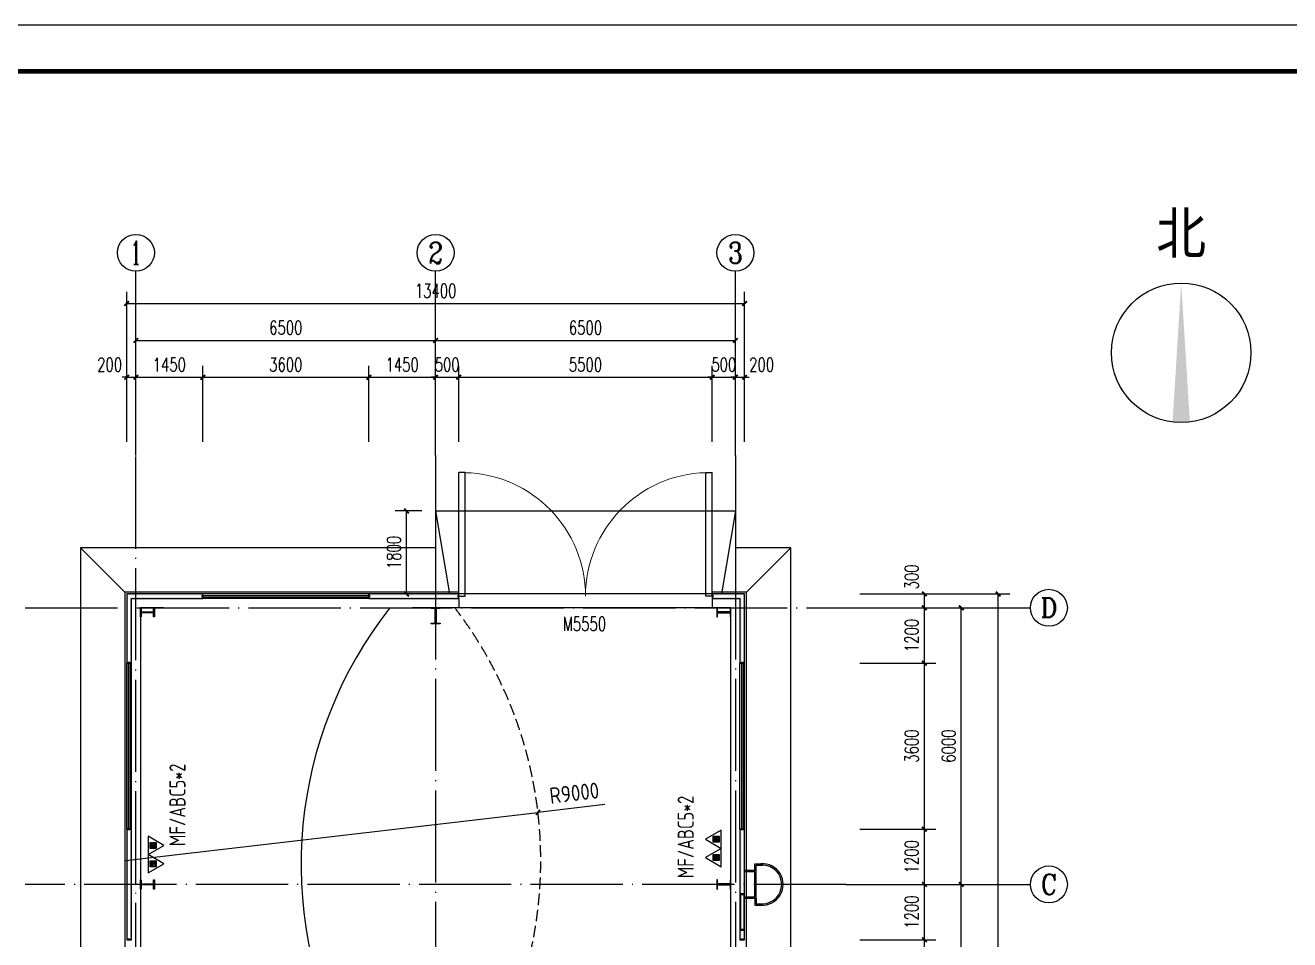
# Model space of a CAD drawing. Extents: x 4682119 to 9193858, y -786075 to -318274.
# Drawn here: x 4698864 to 4726287, y -383172 to -363337 of the extents above; entities that cross this region are included whole.
import ezdxf
from ezdxf.enums import TextEntityAlignment as Align

# ---------------------------------------------------------------- set-up
doc = ezdxf.new("R2010")
doc.units = 0
doc.header["$LTSCALE"] = 1000
doc.header["$MEASUREMENT"] = 0
doc.linetypes.add('DASH', pattern=[0.35, 0.25, -0.1])
doc.linetypes.add('DOTE', pattern=[2.42, 2, -0.2, 0.02, -0.2])
doc.layers.get('0').update_dxf_attribs({"linetype": 'CONTINUOUS'})
doc.layers.get('Defpoints').update_dxf_attribs({"linetype": 'CONTINUOUS'})
doc.layers.add('_0', color=7, linetype='CONTINUOUS', lineweight=25)
for name, color, linetype in [('AXIS', 3, 'CONTINUOUS'), ('AXIS_TEXT', 7, 'CONTINUOUS'), ('DOTE', 252, 'CONTINUOUS'), ('Prof', 2, 'CONTINUOUS'), ('PUB_DIM', 3, 'CONTINUOUS'), ('PUB_TITLE', 4, 'CONTINUOUS'), ('PUB_WALL', 9, 'CONTINUOUS'), ('STAIR', 5, 'CONTINUOUS'), ('TEXT_给水', 7, 'CONTINUOUS'), ('WALL-MOVE', 6, 'CONTINUOUS'), ('WINDOW', 4, 'CONTINUOUS'), ('WINDOW_TEXT', 7, 'CONTINUOUS')]:
    doc.layers.add(name, color=color, linetype=linetype)
doc.styles.add('_TCH_AXIS', font='COMPLEX', dxfattribs={"bigfont": 'GBCBIG'})
doc.styles.add('_TCH_DIM_T3', font='SIMPLEX', dxfattribs={"width": 0.705882, "bigfont": 'GBCBIG'})
doc.styles.add('_TCH_WINDOW', font='SIMPLEX', dxfattribs={"height": 3.5, "bigfont": 'GBCBIG'})
doc.styles.add('COMPLEX', font='COMPLEX')
doc.styles.add('HT', font='')
doc.styles.add('sceie', font='sceie.shx', dxfattribs={"width": 0.7, "bigfont": 'sceic.shx'})
doc.styles.get("Standard").update_dxf_attribs({"font": 'GBENOR', "bigfont": 'GBCBIG'})
doc.styles.get('HT').set_extended_font_data('SimSun')
doc.dimstyles.new('_TCH_ARCH&&100', dxfattribs={"dimtxt": 297.5, "dimasz": 100, "dimexe": 250, "dimexo": 300, "dimgap": 126.25, "dimtad": 1, "dimdec": 0, "dimzin": 0, "dimdsep": 46, "dimtxsty": '_TCH_DIM_T3', "dimblk": 'ARCHTICK', "dimcen": 0.09, "dimclrt": 7, "dimazin": 2, "dimtfac": 1, "dimtdec": 0, "dimtix": 1, "dimtmove": 2, "dimatfit": 3, "dimfxl": 0, "dimtolj": 1, "dimtzin": 0, "dimarcsym": 0})
doc.dimstyles.get("Standard").update_dxf_attribs({"dimscale": 100, "dimtxt": 3.5, "dimasz": 1, "dimexe": 2.5, "dimexo": 3, "dimgap": 1.5, "dimtad": 1, "dimdec": 0, "dimzin": 0, "dimdsep": 46, "dimtxsty": 'Standard', "dimblk": 'ARCHTICK', "dimcen": 0.09, "dimadec": 0, "dimazin": 0, "dimtfac": 1, "dimtdec": 0, "dimtix": 1, "dimtmove": 2, "dimatfit": 3, "dimfxl": 0, "dimtolj": 1, "dimtzin": 0, "dimarcsym": 0})

# ---------------------------------------------------------------- blocks, each defined once
blk = doc.blocks.new('_NORTH')
blk.add_circle((0, 0), 1200)
blk.add_solid([(-1191, 149), (-1191, -149), (1200, 0)])
blk = doc.blocks.new('_AXISO')
blk.add_circle((0, 0), 0.5)
at = {"layer": 'AXIS_TEXT', "style": 'COMPLEX', "width": 1.041667}
blk.add_attdef('A', text='', height=0.56, dxfattribs=at).set_placement((-0.25, -0.28), (0.25, -0.28), align=Align.FIT)
blk = doc.blocks.new('_ArchTick')
at = {"color": 0, "linetype": 'ByBlock', "const_width": 0.4}
blk.add_lwpolyline([(-0.5, -0.5), (0.5, 0.5)], dxfattribs=at)
blk = doc.blocks.new('*D370')
at = {"layer": 'Defpoints', "color": 0}
for p in [(4707133, -373872), (4707764, -373872), (4707764, -375672)]:
    blk.add_point(p, dxfattribs=at)
at = {"layer": 'PUB_DIM', "color": 0, "lineweight": -2}
for p, q in [((4707464, -373872), (4706883, -373872)), ((4707133, -375672), (4707133, -373872)), ((4707464, -375672), (4706883, -375672))]:
    blk.add_line(p, q, dxfattribs=at)
at = {"layer": 'PUB_DIM', "color": 0, "lineweight": -2, "xscale": 100, "yscale": 100, "zscale": 100}
for p, rotation in [((4707133, -373872), 90), ((4707133, -375672), 270)]:
    blk.add_blockref('_ArchTick', p, dxfattribs=dict(at, rotation=rotation))
at = {"layer": 'PUB_DIM', "color": 7, "insert": (4706858, -374772), "char_height": 297.5, "attachment_point": 5, "rotation": 90, "style": '_TCH_DIM_T3'}
blk.add_mtext('\\A1;1800', dxfattribs=at)
blk = doc.blocks.new('*D444')
at = {"layer": 'Defpoints', "color": 0}
for p in [(4716664, -383172), (4718364, -383172), (4716664, -386772)]:
    blk.add_point(p, dxfattribs=at)
at = {"layer": 'PUB_DIM', "color": 0, "lineweight": -2}
for p, q in [((4716964, -383172), (4718614, -383172)), ((4718364, -386772), (4718364, -383172)), ((4716964, -386772), (4718614, -386772))]:
    blk.add_line(p, q, dxfattribs=at)
at = {"layer": 'PUB_DIM', "color": 0, "lineweight": -2, "xscale": 100, "yscale": 100, "zscale": 100}
for p, rotation in [((4718364, -383172), 90), ((4718364, -386772), 270)]:
    blk.add_blockref('_ArchTick', p, dxfattribs=dict(at, rotation=rotation))
at = {"layer": 'PUB_DIM', "color": 7, "insert": (4718089, -384972), "char_height": 297.5, "attachment_point": 5, "rotation": 90, "style": '_TCH_DIM_T3'}
blk.add_mtext('\\A1;3600', dxfattribs=at)
blk = doc.blocks.new('*D445')
at = {"layer": 'Defpoints', "color": 0}
for p in [(4716664, -381972), (4718364, -381972), (4716664, -383172)]:
    blk.add_point(p, dxfattribs=at)
at = {"layer": 'PUB_DIM', "color": 0, "lineweight": -2}
for p, q in [((4716964, -381972), (4718614, -381972)), ((4718364, -383172), (4718364, -381972)), ((4716964, -383172), (4718614, -383172))]:
    blk.add_line(p, q, dxfattribs=at)
at = {"layer": 'PUB_DIM', "color": 0, "lineweight": -2, "xscale": 100, "yscale": 100, "zscale": 100}
for p, rotation in [((4718364, -381972), 90), ((4718364, -383172), 270)]:
    blk.add_blockref('_ArchTick', p, dxfattribs=dict(at, rotation=rotation))
at = {"layer": 'PUB_DIM', "color": 7, "insert": (4718089, -382572), "char_height": 297.5, "attachment_point": 5, "rotation": 90, "style": '_TCH_DIM_T3'}
blk.add_mtext('\\A1;1200', dxfattribs=at)
blk = doc.blocks.new('*D446')
at = {"layer": 'Defpoints', "color": 0}
for p in [(4716664, -380772), (4718364, -380772), (4716664, -381972)]:
    blk.add_point(p, dxfattribs=at)
at = {"layer": 'PUB_DIM', "color": 0, "lineweight": -2}
for p, q in [((4716964, -380772), (4718614, -380772)), ((4718364, -381972), (4718364, -380772)), ((4716964, -381972), (4718614, -381972))]:
    blk.add_line(p, q, dxfattribs=at)
at = {"layer": 'PUB_DIM', "color": 0, "lineweight": -2, "xscale": 100, "yscale": 100, "zscale": 100}
for p, rotation in [((4718364, -380772), 90), ((4718364, -381972), 270)]:
    blk.add_blockref('_ArchTick', p, dxfattribs=dict(at, rotation=rotation))
at = {"layer": 'PUB_DIM', "color": 7, "insert": (4718089, -381372), "char_height": 297.5, "attachment_point": 5, "rotation": 90, "style": '_TCH_DIM_T3'}
blk.add_mtext('\\A1;1200', dxfattribs=at)
blk = doc.blocks.new('*D447')
at = {"layer": 'Defpoints', "color": 0}
for p in [(4716664, -377172), (4718364, -377172), (4716664, -380772)]:
    blk.add_point(p, dxfattribs=at)
at = {"layer": 'PUB_DIM', "color": 0, "lineweight": -2}
for p, q in [((4716964, -377172), (4718614, -377172)), ((4718364, -380772), (4718364, -377172)), ((4716964, -380772), (4718614, -380772))]:
    blk.add_line(p, q, dxfattribs=at)
at = {"layer": 'PUB_DIM', "color": 0, "lineweight": -2, "xscale": 100, "yscale": 100, "zscale": 100}
for p, rotation in [((4718364, -377172), 90), ((4718364, -380772), 270)]:
    blk.add_blockref('_ArchTick', p, dxfattribs=dict(at, rotation=rotation))
at = {"layer": 'PUB_DIM', "color": 7, "insert": (4718089, -378972), "char_height": 297.5, "attachment_point": 5, "rotation": 90, "style": '_TCH_DIM_T3'}
blk.add_mtext('\\A1;3600', dxfattribs=at)
blk = doc.blocks.new('*D448')
at = {"layer": 'Defpoints', "color": 0}
for p in [(4716664, -375972), (4718364, -375972), (4716664, -377172)]:
    blk.add_point(p, dxfattribs=at)
at = {"layer": 'PUB_DIM', "color": 0, "lineweight": -2}
for p, q in [((4716964, -375972), (4718614, -375972)), ((4718364, -377172), (4718364, -375972)), ((4716964, -377172), (4718614, -377172))]:
    blk.add_line(p, q, dxfattribs=at)
at = {"layer": 'PUB_DIM', "color": 0, "lineweight": -2, "xscale": 100, "yscale": 100, "zscale": 100}
for p, rotation in [((4718364, -375972), 90), ((4718364, -377172), 270)]:
    blk.add_blockref('_ArchTick', p, dxfattribs=dict(at, rotation=rotation))
at = {"layer": 'PUB_DIM', "color": 7, "insert": (4718089, -376572), "char_height": 297.5, "attachment_point": 5, "rotation": 90, "style": '_TCH_DIM_T3'}
blk.add_mtext('\\A1;1200', dxfattribs=at)
blk = doc.blocks.new('*D449')
at = {"layer": 'Defpoints', "color": 0}
for p in [(4716664, -375672), (4718364, -375672), (4716664, -375972)]:
    blk.add_point(p, dxfattribs=at)
at = {"layer": 'PUB_DIM', "color": 0, "lineweight": -2}
for p, q in [((4716964, -375672), (4718614, -375672)), ((4718364, -375972), (4718364, -375672)), ((4716964, -375972), (4718614, -375972))]:
    blk.add_line(p, q, dxfattribs=at)
at = {"layer": 'PUB_DIM', "color": 0, "lineweight": -2, "xscale": 100, "yscale": 100, "zscale": 100}
for p, rotation in [((4718364, -375672), 90), ((4718364, -375972), 270)]:
    blk.add_blockref('_ArchTick', p, dxfattribs=dict(at, rotation=rotation))
at = {"layer": 'PUB_DIM', "color": 7, "insert": (4718089, -375302), "char_height": 297.5, "attachment_point": 5, "rotation": 90, "style": '_TCH_DIM_T3'}
blk.add_mtext('\\A1;300', dxfattribs=at)
blk = doc.blocks.new('*D450')
at = {"layer": 'Defpoints', "color": 0}
for p in [(4714464, -370972), (4714264, -372672), (4714464, -372672)]:
    blk.add_point(p, dxfattribs=at)
at = {"layer": 'PUB_DIM', "color": 0, "lineweight": -2}
for p, q in [((4714264, -372372), (4714264, -370722)), ((4714464, -372372), (4714464, -370722)), ((4714264, -370972), (4714164, -370972)), ((4714264, -370972), (4714464, -370972)), ((4714464, -370972), (4714564, -370972))]:
    blk.add_line(p, q, dxfattribs=at)
at = {"layer": 'PUB_DIM', "color": 0, "lineweight": -2, "xscale": 100, "yscale": 100, "zscale": 100}
blk.add_blockref('_ArchTick', (4714264, -370972), dxfattribs=at)
at = {"layer": 'PUB_DIM', "color": 0, "lineweight": -2, "xscale": 100, "yscale": 100, "zscale": 100, "rotation": 180}
blk.add_blockref('_ArchTick', (4714464, -370972), dxfattribs=at)
at = {"layer": 'PUB_DIM', "color": 7, "insert": (4714834, -370697), "char_height": 297.5, "attachment_point": 5, "style": '_TCH_DIM_T3'}
blk.add_mtext('\\A1;200', dxfattribs=at)
blk = doc.blocks.new('*D451')
at = {"layer": 'Defpoints', "color": 0}
for p in [(4714264, -370972), (4713764, -372672), (4714264, -372672)]:
    blk.add_point(p, dxfattribs=at)
at = {"layer": 'PUB_DIM', "color": 0, "lineweight": -2}
for p, q in [((4713764, -372372), (4713764, -370722)), ((4714264, -372372), (4714264, -370722)), ((4713764, -370972), (4713664, -370972)), ((4713764, -370972), (4714264, -370972)), ((4714264, -370972), (4714364, -370972))]:
    blk.add_line(p, q, dxfattribs=at)
at = {"layer": 'PUB_DIM', "color": 0, "lineweight": -2, "xscale": 100, "yscale": 100, "zscale": 100}
blk.add_blockref('_ArchTick', (4713764, -370972), dxfattribs=at)
at = {"layer": 'PUB_DIM', "color": 0, "lineweight": -2, "xscale": 100, "yscale": 100, "zscale": 100, "rotation": 180}
blk.add_blockref('_ArchTick', (4714264, -370972), dxfattribs=at)
at = {"layer": 'PUB_DIM', "color": 7, "insert": (4714014, -370697), "char_height": 297.5, "attachment_point": 5, "style": '_TCH_DIM_T3'}
blk.add_mtext('\\A1;500', dxfattribs=at)
blk = doc.blocks.new('*D452')
at = {"layer": 'Defpoints', "color": 0}
for p in [(4713764, -370972), (4708264, -372672), (4713764, -372672)]:
    blk.add_point(p, dxfattribs=at)
at = {"layer": 'PUB_DIM', "color": 0, "lineweight": -2}
for p, q in [((4708264, -372372), (4708264, -370722)), ((4713764, -372372), (4713764, -370722)), ((4708264, -370972), (4713764, -370972))]:
    blk.add_line(p, q, dxfattribs=at)
at = {"layer": 'PUB_DIM', "color": 0, "lineweight": -2, "xscale": 100, "yscale": 100, "zscale": 100, "rotation": 180}
blk.add_blockref('_ArchTick', (4708264, -370972), dxfattribs=at)
at = {"layer": 'PUB_DIM', "color": 0, "lineweight": -2, "xscale": 100, "yscale": 100, "zscale": 100}
blk.add_blockref('_ArchTick', (4713764, -370972), dxfattribs=at)
at = {"layer": 'PUB_DIM', "color": 7, "insert": (4711014, -370697), "char_height": 297.5, "attachment_point": 5, "style": '_TCH_DIM_T3'}
blk.add_mtext('\\A1;5500', dxfattribs=at)
blk = doc.blocks.new('*D453')
at = {"layer": 'Defpoints', "color": 0}
for p in [(4708264, -370972), (4707764, -372672), (4708264, -372672)]:
    blk.add_point(p, dxfattribs=at)
at = {"layer": 'PUB_DIM', "color": 0, "lineweight": -2}
for p, q in [((4707764, -372372), (4707764, -370722)), ((4708264, -372372), (4708264, -370722)), ((4707764, -370972), (4707664, -370972)), ((4707764, -370972), (4708264, -370972)), ((4708264, -370972), (4708364, -370972))]:
    blk.add_line(p, q, dxfattribs=at)
at = {"layer": 'PUB_DIM', "color": 0, "lineweight": -2, "xscale": 100, "yscale": 100, "zscale": 100}
blk.add_blockref('_ArchTick', (4707764, -370972), dxfattribs=at)
at = {"layer": 'PUB_DIM', "color": 0, "lineweight": -2, "xscale": 100, "yscale": 100, "zscale": 100, "rotation": 180}
blk.add_blockref('_ArchTick', (4708264, -370972), dxfattribs=at)
at = {"layer": 'PUB_DIM', "color": 7, "insert": (4708014, -370697), "char_height": 297.5, "attachment_point": 5, "style": '_TCH_DIM_T3'}
blk.add_mtext('\\A1;500', dxfattribs=at)
blk = doc.blocks.new('*D454')
at = {"layer": 'Defpoints', "color": 0}
for p in [(4707764, -370972), (4706314, -372672), (4707764, -372672)]:
    blk.add_point(p, dxfattribs=at)
at = {"layer": 'PUB_DIM', "color": 0, "lineweight": -2}
for p, q in [((4706314, -372372), (4706314, -370722)), ((4707764, -372372), (4707764, -370722)), ((4706314, -370972), (4707764, -370972))]:
    blk.add_line(p, q, dxfattribs=at)
at = {"layer": 'PUB_DIM', "color": 0, "lineweight": -2, "xscale": 100, "yscale": 100, "zscale": 100, "rotation": 180}
blk.add_blockref('_ArchTick', (4706314, -370972), dxfattribs=at)
at = {"layer": 'PUB_DIM', "color": 0, "lineweight": -2, "xscale": 100, "yscale": 100, "zscale": 100}
blk.add_blockref('_ArchTick', (4707764, -370972), dxfattribs=at)
at = {"layer": 'PUB_DIM', "color": 7, "insert": (4707039, -370697), "char_height": 297.5, "attachment_point": 5, "style": '_TCH_DIM_T3'}
blk.add_mtext('\\A1;1450', dxfattribs=at)
blk = doc.blocks.new('*D455')
at = {"layer": 'Defpoints', "color": 0}
for p in [(4706314, -370972), (4702714, -372672), (4706314, -372672)]:
    blk.add_point(p, dxfattribs=at)
at = {"layer": 'PUB_DIM', "color": 0, "lineweight": -2}
for p, q in [((4702714, -372372), (4702714, -370722)), ((4706314, -372372), (4706314, -370722)), ((4702714, -370972), (4706314, -370972))]:
    blk.add_line(p, q, dxfattribs=at)
at = {"layer": 'PUB_DIM', "color": 0, "lineweight": -2, "xscale": 100, "yscale": 100, "zscale": 100, "rotation": 180}
blk.add_blockref('_ArchTick', (4702714, -370972), dxfattribs=at)
at = {"layer": 'PUB_DIM', "color": 0, "lineweight": -2, "xscale": 100, "yscale": 100, "zscale": 100}
blk.add_blockref('_ArchTick', (4706314, -370972), dxfattribs=at)
at = {"layer": 'PUB_DIM', "color": 7, "insert": (4704514, -370697), "char_height": 297.5, "attachment_point": 5, "style": '_TCH_DIM_T3'}
blk.add_mtext('\\A1;3600', dxfattribs=at)
blk = doc.blocks.new('*D456')
at = {"layer": 'Defpoints', "color": 0}
for p in [(4702714, -370972), (4701264, -372672), (4702714, -372672)]:
    blk.add_point(p, dxfattribs=at)
at = {"layer": 'PUB_DIM', "color": 0, "lineweight": -2}
for p, q in [((4701264, -372372), (4701264, -370722)), ((4702714, -372372), (4702714, -370722)), ((4701264, -370972), (4702714, -370972))]:
    blk.add_line(p, q, dxfattribs=at)
at = {"layer": 'PUB_DIM', "color": 0, "lineweight": -2, "xscale": 100, "yscale": 100, "zscale": 100, "rotation": 180}
blk.add_blockref('_ArchTick', (4701264, -370972), dxfattribs=at)
at = {"layer": 'PUB_DIM', "color": 0, "lineweight": -2, "xscale": 100, "yscale": 100, "zscale": 100}
blk.add_blockref('_ArchTick', (4702714, -370972), dxfattribs=at)
at = {"layer": 'PUB_DIM', "color": 7, "insert": (4701989, -370697), "char_height": 297.5, "attachment_point": 5, "style": '_TCH_DIM_T3'}
blk.add_mtext('\\A1;1450', dxfattribs=at)
blk = doc.blocks.new('*D457')
at = {"layer": 'Defpoints', "color": 0}
for p in [(4701264, -370972), (4701064, -372672), (4701264, -372672)]:
    blk.add_point(p, dxfattribs=at)
at = {"layer": 'PUB_DIM', "color": 0, "lineweight": -2}
for p, q in [((4701064, -372372), (4701064, -370722)), ((4701264, -372372), (4701264, -370722)), ((4701064, -370972), (4700964, -370972)), ((4701064, -370972), (4701264, -370972)), ((4701264, -370972), (4701364, -370972))]:
    blk.add_line(p, q, dxfattribs=at)
at = {"layer": 'PUB_DIM', "color": 0, "lineweight": -2, "xscale": 100, "yscale": 100, "zscale": 100}
blk.add_blockref('_ArchTick', (4701064, -370972), dxfattribs=at)
at = {"layer": 'PUB_DIM', "color": 0, "lineweight": -2, "xscale": 100, "yscale": 100, "zscale": 100, "rotation": 180}
blk.add_blockref('_ArchTick', (4701264, -370972), dxfattribs=at)
at = {"layer": 'PUB_DIM', "color": 7, "insert": (4700694, -370697), "char_height": 297.5, "attachment_point": 5, "style": '_TCH_DIM_T3'}
blk.add_mtext('\\A1;200', dxfattribs=at)
blk = doc.blocks.new('$TCHSYS$WIN2D')
for p, q in [((-0.5, 0.5), (0.5, 0.5)), ((-0.5, 0.5), (-0.5, -0.5)), ((0.5, 0.5), (0.5, -0.5)), ((0.5, 0.1667), (-0.5, 0.1667)), ((0.5, -0.1667), (-0.5, -0.1667)), ((-0.5, -0.5), (0.5, -0.5))]:
    blk.add_line(p, q)
blk = doc.blocks.new('$DorLib2D$00000002')
for p, q in [((-0.5, 0), (-0.5, 0.4875)), ((-0.475, 0.4875), (-0.5, 0.4875)), ((-0.475, 0), (-0.475, 0.4875)), ((0.475, 0), (0.475, 0.4875)), ((0.475, 0.4875), (0.5, 0.4875)), ((0.5, 0), (0.5, 0.4875)), ((-0.5, 0), (-0.475, 0)), ((0.5, 0), (0.475, 0))]:
    blk.add_line(p, q)
at = {"lineweight": 13}
for centre, start, end in [((-0.4875, 0), 0, 88.5307), ((0.4875, 0), 91.4693, 180)]:
    blk.add_arc(centre, 0.4875, start, end, dxfattribs=at)
blk = doc.blocks.new('*D460')
at = {"layer": 'AXIS', "color": 0, "lineweight": -2}
for p, q in [((4701264, -372372), (4701264, -369922)), ((4707764, -372372), (4707764, -369922)), ((4701264, -370172), (4707764, -370172))]:
    blk.add_line(p, q, dxfattribs=at)
at = {"layer": 'Defpoints', "color": 0}
for p in [(4707764, -370172), (4701264, -372672), (4707764, -372672)]:
    blk.add_point(p, dxfattribs=at)
at = {"layer": 'AXIS', "color": 0, "lineweight": -2, "xscale": 100, "yscale": 100, "zscale": 100, "rotation": 180}
blk.add_blockref('_ArchTick', (4701264, -370172), dxfattribs=at)
at = {"layer": 'AXIS', "color": 0, "lineweight": -2, "xscale": 100, "yscale": 100, "zscale": 100}
blk.add_blockref('_ArchTick', (4707764, -370172), dxfattribs=at)
at = {"layer": 'AXIS', "color": 7, "insert": (4704514, -369897), "char_height": 297.5, "attachment_point": 5, "style": '_TCH_DIM_T3'}
blk.add_mtext('\\A1;6500', dxfattribs=at)
blk = doc.blocks.new('*D461')
at = {"layer": 'AXIS', "color": 0, "lineweight": -2}
for p, q in [((4707764, -372372), (4707764, -369922)), ((4714264, -372372), (4714264, -369922)), ((4707764, -370172), (4714264, -370172))]:
    blk.add_line(p, q, dxfattribs=at)
at = {"layer": 'Defpoints', "color": 0}
for p in [(4714264, -370172), (4707764, -372672), (4714264, -372672)]:
    blk.add_point(p, dxfattribs=at)
at = {"layer": 'AXIS', "color": 0, "lineweight": -2, "xscale": 100, "yscale": 100, "zscale": 100, "rotation": 180}
blk.add_blockref('_ArchTick', (4707764, -370172), dxfattribs=at)
at = {"layer": 'AXIS', "color": 0, "lineweight": -2, "xscale": 100, "yscale": 100, "zscale": 100}
blk.add_blockref('_ArchTick', (4714264, -370172), dxfattribs=at)
at = {"layer": 'AXIS', "color": 7, "insert": (4711014, -369897), "char_height": 297.5, "attachment_point": 5, "style": '_TCH_DIM_T3'}
blk.add_mtext('\\A1;6500', dxfattribs=at)
blk = doc.blocks.new('*D462')
at = {"layer": 'AXIS', "color": 0, "lineweight": -2}
for p, q in [((4701064, -372372), (4701064, -369122)), ((4701064, -369372), (4714464, -369372)), ((4714464, -372372), (4714464, -369122))]:
    blk.add_line(p, q, dxfattribs=at)
at = {"layer": 'Defpoints', "color": 0}
for p in [(4714464, -369372), (4701064, -372672), (4714464, -372672)]:
    blk.add_point(p, dxfattribs=at)
at = {"layer": 'AXIS', "color": 0, "lineweight": -2, "xscale": 100, "yscale": 100, "zscale": 100, "rotation": 180}
blk.add_blockref('_ArchTick', (4701064, -369372), dxfattribs=at)
at = {"layer": 'AXIS', "color": 0, "lineweight": -2, "xscale": 100, "yscale": 100, "zscale": 100}
blk.add_blockref('_ArchTick', (4714464, -369372), dxfattribs=at)
at = {"layer": 'AXIS', "color": 7, "insert": (4707764, -369097), "char_height": 297.5, "attachment_point": 5, "style": '_TCH_DIM_T3'}
blk.add_mtext('\\A1;13400', dxfattribs=at)
blk = doc.blocks.new('*D467')
at = {"layer": 'AXIS', "color": 0, "lineweight": -2}
for p, q in [((4716964, -375972), (4719414, -375972)), ((4719164, -381972), (4719164, -375972)), ((4716964, -381972), (4719414, -381972))]:
    blk.add_line(p, q, dxfattribs=at)
at = {"layer": 'Defpoints', "color": 0}
for p in [(4716664, -375972), (4719164, -375972), (4716664, -381972)]:
    blk.add_point(p, dxfattribs=at)
at = {"layer": 'AXIS', "color": 0, "lineweight": -2, "xscale": 100, "yscale": 100, "zscale": 100}
for p, rotation in [((4719164, -375972), 90), ((4719164, -381972), 270)]:
    blk.add_blockref('_ArchTick', p, dxfattribs=dict(at, rotation=rotation))
at = {"layer": 'AXIS', "color": 7, "insert": (4718889, -378972), "char_height": 297.5, "attachment_point": 5, "rotation": 90, "style": '_TCH_DIM_T3'}
blk.add_mtext('\\A1;6000', dxfattribs=at)
blk = doc.blocks.new('*D468')
at = {"layer": 'AXIS', "color": 0, "lineweight": -2}
for p, q in [((4716964, -381972), (4719414, -381972)), ((4719164, -387972), (4719164, -381972)), ((4716964, -387972), (4719414, -387972))]:
    blk.add_line(p, q, dxfattribs=at)
at = {"layer": 'Defpoints', "color": 0}
for p in [(4716664, -381972), (4719164, -381972), (4716664, -387972)]:
    blk.add_point(p, dxfattribs=at)
at = {"layer": 'AXIS', "color": 0, "lineweight": -2, "xscale": 100, "yscale": 100, "zscale": 100}
for p, rotation in [((4719164, -381972), 90), ((4719164, -387972), 270)]:
    blk.add_blockref('_ArchTick', p, dxfattribs=dict(at, rotation=rotation))
at = {"layer": 'AXIS', "color": 7, "insert": (4718889, -384972), "char_height": 297.5, "attachment_point": 5, "rotation": 90, "style": '_TCH_DIM_T3'}
blk.add_mtext('\\A1;6000', dxfattribs=at)
blk = doc.blocks.new('*D470')
at = {"layer": 'AXIS', "color": 0, "lineweight": -2}
for p, q in [((4716964, -375672), (4720214, -375672)), ((4719964, -394272), (4719964, -375672)), ((4716964, -394272), (4720214, -394272))]:
    blk.add_line(p, q, dxfattribs=at)
at = {"layer": 'Defpoints', "color": 0}
for p in [(4716664, -375672), (4719964, -375672), (4716664, -394272)]:
    blk.add_point(p, dxfattribs=at)
at = {"layer": 'AXIS', "color": 0, "lineweight": -2, "xscale": 100, "yscale": 100, "zscale": 100}
for p, rotation in [((4719964, -375672), 90), ((4719964, -394272), 270)]:
    blk.add_blockref('_ArchTick', p, dxfattribs=dict(at, rotation=rotation))
at = {"layer": 'AXIS', "color": 7, "insert": (4719689, -384972), "char_height": 297.5, "attachment_point": 5, "rotation": 90, "style": '_TCH_DIM_T3'}
blk.add_mtext('\\A1;18600', dxfattribs=at)
blk = doc.blocks.new('*D474')
at = {"layer": 'AXIS', "color": 0, "lineweight": -2}
for p, q in [((4698564, -375672), (4695314, -375672)), ((4695564, -394272), (4695564, -375672)), ((4698564, -394272), (4695314, -394272))]:
    blk.add_line(p, q, dxfattribs=at)
at = {"layer": 'Defpoints', "color": 0}
for p in [(4695564, -375672), (4698864, -375672), (4698864, -394272)]:
    blk.add_point(p, dxfattribs=at)
at = {"layer": 'AXIS', "color": 0, "lineweight": -2, "xscale": 100, "yscale": 100, "zscale": 100}
for p, rotation in [((4695564, -375672), 90), ((4695564, -394272), 270)]:
    blk.add_blockref('_ArchTick', p, dxfattribs=dict(at, rotation=rotation))
at = {"layer": 'AXIS', "color": 7, "insert": (4695289, -384972), "char_height": 297.5, "attachment_point": 5, "rotation": 90, "style": '_TCH_DIM_T3'}
blk.add_mtext('\\A1;18600', dxfattribs=at)
blk = doc.blocks.new('*D543')
at = {"color": 0, "lineweight": -2}
for p in [(4711436, -380238), (4701044, -381456)]:
    blk.add_line(p, (4709983, -380409), dxfattribs=at)
at = {"layer": 'Defpoints', "color": 0}
for p in [(4709983, -380409), (4701044, -381456)]:
    blk.add_point(p, dxfattribs=at)
at = {"color": 0, "lineweight": -2, "xscale": 100, "yscale": 100, "zscale": 100, "rotation": 186.6847830723097}
blk.add_blockref('_ArchTick', (4709983, -380409), dxfattribs=at)
at = {"color": 0, "insert": (4710771, -379989), "char_height": 350, "attachment_point": 5, "rotation": 6.6848}
blk.add_mtext('\\A1;R9000', dxfattribs=at)

msp = doc.modelspace()

# ---------------------------------------------------------------- hatches: boundary and pattern name
h = msp.add_hatch()
h.set_pattern_fill('ANSI31', color=1, scale=200, angle=270, style=0)
h.set_pattern_definition([(315, (4694855.91, -342581.819), (17.67767, 17.67767), [])])
h.paths.add_polyline_path([(4701700.5, -381060.7), (4701700.5, -381190.5), (4701570.6, -381190.5), (4701570.6, -381060.7)])
h = msp.add_hatch()
h.set_pattern_fill('ANSI31', color=1, scale=200, angle=90, style=0)
h.set_pattern_definition([(135, (4720629.078, -419536.89), (-17.67767, -17.67767), [])])
h.paths.add_polyline_path([(4713784.5, -381058), (4713784.5, -380928.2), (4713914.3, -380928.2), (4713914.3, -381058)])
h = msp.add_hatch()
h.set_pattern_fill('ANSI31', color=1, scale=200, angle=90, style=0)
h.set_pattern_definition([(135, (4720629.078, -419933.663), (-17.67767, -17.67767), [])])
h.paths.add_polyline_path([(4713784.5, -381454.8), (4713784.5, -381324.9), (4713914.3, -381324.9), (4713914.3, -381454.8)])
h = msp.add_hatch()
h.set_pattern_fill('ANSI31', color=1, scale=200, angle=270, style=0)
h.set_pattern_definition([(315, (4694855.91, -342978.593), (17.67767, 17.67767), [])])
h.paths.add_polyline_path([(4701700.5, -381457.5), (4701700.5, -381587.3), (4701570.6, -381587.3), (4701570.6, -381457.5)])
at = {"layer": 'Prof', "linetype": 'ByBlock'}
for points in [[(4701648.4, -376061.7), (4701648.4, -375971.7), (4701664.4, -375971.7), (4701664.4, -376171.7), (4701648.4, -376171.7), (4701648.4, -376081.7), (4701380.4, -376081.7), (4701380.4, -376171.7), (4701364.4, -376171.7), (4701364.4, -375971.7), (4701380.4, -375971.7), (4701380.4, -376061.7)], [(4707754.4, -375987.7), (4707664.4, -375987.7), (4707664.4, -375971.7), (4707864.4, -375971.7), (4707864.4, -375987.7), (4707774.4, -375987.7), (4707774.4, -376305.7), (4707864.4, -376305.7), (4707864.4, -376321.7), (4707664.4, -376321.7), (4707664.4, -376305.7), (4707754.4, -376305.7)], [(4713880.4, -376061.7), (4713880.4, -375971.7), (4713864.4, -375971.7), (4713864.4, -376171.7), (4713880.4, -376171.7), (4713880.4, -376081.7), (4714148.4, -376081.7), (4714148.4, -376171.7), (4714164.4, -376171.7), (4714164.4, -375971.7), (4714148.4, -375971.7), (4714148.4, -376061.7)], [(4701648.4, -381961.7), (4701648.4, -381871.7), (4701664.4, -381871.7), (4701664.4, -382071.7), (4701648.4, -382071.7), (4701648.4, -381981.7), (4701380.4, -381981.7), (4701380.4, -382071.7), (4701364.4, -382071.7), (4701364.4, -381871.7), (4701380.4, -381871.7), (4701380.4, -381961.7)], [(4713880.4, -381961.7), (4713880.4, -381871.7), (4713864.4, -381871.7), (4713864.4, -382071.7), (4713880.4, -382071.7), (4713880.4, -381981.7), (4714148.4, -381981.7), (4714148.4, -382071.7), (4714164.4, -382071.7), (4714164.4, -381871.7), (4714148.4, -381871.7), (4714148.4, -381961.7)]]:
    msp.add_hatch(color=256, dxfattribs=at).paths.add_polyline_path(points)
at = {"layer": 'PUB_WALL'}
for points in [[(4701064.4, -375671.7), (4701064.4, -377171.7), (4701094.4, -377141.7), (4701094.4, -375701.7)], [(4702714.4, -375671.7), (4701064.4, -375671.7), (4701094.4, -375701.7), (4702684.4, -375701.7)], [(4702714.4, -375771.7), (4702714.4, -375671.7), (4702684.4, -375701.7), (4702684.4, -375741.7)], [(4708264.4, -375671.7), (4706314.4, -375671.7), (4706344.4, -375701.7), (4708234.4, -375701.7)], [(4706314.4, -375671.7), (4706314.4, -375771.7), (4706344.4, -375741.7), (4706344.4, -375701.7)], [(4708264.4, -375771.7), (4708264.4, -375671.7), (4708234.4, -375701.7), (4708234.4, -375741.7)], [(4714464.4, -375671.7), (4713764.4, -375671.7), (4713794.4, -375701.7), (4714434.4, -375701.7)], [(4713764.4, -375671.7), (4713764.4, -375771.7), (4713794.4, -375741.7), (4713794.4, -375701.7)], [(4714464.4, -377171.7), (4714464.4, -375671.7), (4714434.4, -375701.7), (4714434.4, -377141.7)], [(4701164.4, -377171.7), (4701164.4, -375771.7), (4701134.4, -375741.7), (4701134.4, -377141.7)], [(4701164.4, -375771.7), (4702714.4, -375771.7), (4702684.4, -375741.7), (4701134.4, -375741.7)], [(4706314.4, -375771.7), (4708264.4, -375771.7), (4708234.4, -375741.7), (4706344.4, -375741.7)], [(4713764.4, -375771.7), (4714364.4, -375771.7), (4714394.4, -375741.7), (4713794.4, -375741.7)], [(4714364.4, -375771.7), (4714364.4, -377171.7), (4714394.4, -377141.7), (4714394.4, -375741.7)], [(4701064.4, -377171.7), (4701164.4, -377171.7), (4701134.4, -377141.7), (4701094.4, -377141.7)], [(4714364.4, -377171.7), (4714464.4, -377171.7), (4714434.4, -377141.7), (4714394.4, -377141.7)], [(4701164.4, -380771.7), (4701064.4, -380771.7), (4701094.4, -380801.7), (4701134.4, -380801.7)], [(4701064.4, -380771.7), (4701064.4, -383171.7), (4701094.4, -383141.7), (4701094.4, -380801.7)], [(4701164.4, -383171.7), (4701164.4, -380771.7), (4701134.4, -380801.7), (4701134.4, -383141.7)], [(4714464.4, -380771.7), (4714364.4, -380771.7), (4714394.4, -380801.7), (4714434.4, -380801.7)], [(4714364.4, -380771.7), (4714364.4, -383171.7), (4714394.4, -383141.7), (4714394.4, -380801.7)], [(4714464.4, -383171.7), (4714464.4, -380771.7), (4714434.4, -380801.7), (4714434.4, -383141.7)], [(4701064.4, -383171.7), (4701164.4, -383171.7), (4701134.4, -383141.7), (4701094.4, -383141.7)], [(4714364.4, -383171.7), (4714464.4, -383171.7), (4714434.4, -383141.7), (4714394.4, -383141.7)]]:
    msp.add_hatch(color=256, dxfattribs=at).paths.add_polyline_path(points)

# ---------------------------------------------------------------- linework, layer by layer
for p, q in [((4714684.4, -381522.7), (4714864.4, -381522.7)), ((4714684.4, -381671.7), (4714684.4, -381522.7)), ((4714714.4, -381551.7), (4714849.6, -381551.7)), ((4714714.4, -381671.7), (4714714.4, -381551.7)), ((4714684.4, -382271.7), (4714684.4, -382420.7)), ((4714714.4, -382271.7), (4714714.4, -382391.7)), ((4714684.4, -382420.7), (4714864.4, -382420.7)), ((4714714.4, -382391.7), (4714849.6, -382391.7))]:
    msp.add_line(p, q)
at = {"color": 1}
for points in [[(4713614.6, -380993.1), (4713958.2, -381191.5), (4713958.2, -380794.7)], [(4701870.4, -381125.6), (4701526.7, -380927.2), (4701526.7, -381324)], [(4701700.5, -381060.7), (4701700.5, -381190.5), (4701570.6, -381190.5), (4701570.6, -381060.7)], [(4713784.5, -381058), (4713784.5, -380928.2), (4713914.3, -380928.2), (4713914.3, -381058)], [(4701870.4, -381522.4), (4701526.7, -381324), (4701526.7, -381720.8)], [(4713614.6, -381389.9), (4713958.2, -381588.2), (4713958.2, -381191.5)], [(4713784.5, -381454.8), (4713784.5, -381324.9), (4713914.3, -381324.9), (4713914.3, -381454.8)], [(4701700.5, -381457.5), (4701700.5, -381587.3), (4701570.6, -381587.3), (4701570.6, -381457.5)]]:
    msp.add_lwpolyline(points, close=True, dxfattribs=at)
for points in [[(4714464.4, -382271.7), (4714714.4, -382271.7), (4714714.4, -381671.7), (4714464.4, -381671.7)], [(4714464.4, -382241.7), (4714684.4, -382241.7), (4714684.4, -381701.7), (4714464.4, -381701.7)]]:
    msp.add_lwpolyline(points)
at = {"color": 0}
msp.add_lwpolyline([(4714464.4, -382964.2), (4714464.4, -382179.2), (4714364.4, -382179.2), (4714364.4, -382964.2), (4714464.4, -382964.2)], dxfattribs=at)
at = {"color": 0, "const_width": 30}
msp.add_lwpolyline([(4714449.4, -382949.2), (4714449.4, -382194.2), (4714379.4, -382194.2), (4714379.4, -382949.2)], close=True, dxfattribs=at)
at = {"color": 0, "linetype": 'DASH'}
msp.add_arc((4701043.9, -381456.3), 9000, 271.4041, 37.54633, dxfattribs=at)
at = {"color": 0}
msp.add_arc((4713843.9, -381538.4), 9000, 141.79156, 272.67817, dxfattribs=at)
for radius, start, end in [(450, 266.17745, 93.82255), (420, 270, 90)]:
    msp.add_arc((4714849.6, -381971.7), radius, start, end)
at = {"layer": '_0', "color": 0}
for p, q in [((4708264.4, -375671.7), (4708264.4, -375631.7)), ((4713764.4, -375671.7), (4713764.4, -375631.7)), ((4708264.4, -375771.7), (4708264.4, -375971.7)), ((4713764.4, -375771.7), (4713764.4, -375971.7))]:
    msp.add_line(p, q, dxfattribs=at)
for points in [[(4708264.4, -375631.7), (4701024.4, -375631.7), (4701024.4, -394311.7), (4708264.4, -394311.7)], [(4713764.4, -394311.7), (4714504.4, -394311.7), (4714504.4, -375631.7), (4713764.4, -375631.7)], [(4701864.4, -375971.7), (4701364.4, -375971.7), (4701364.4, -393971.7), (4704914.4, -393971.7)], [(4713764.4, -393971.7), (4714164.4, -393971.7), (4714164.4, -375971.7), (4707264.4, -375971.7)]]:
    msp.add_lwpolyline(points, dxfattribs=at)
at = {"layer": 'AXIS', "color": 0}
for p, q in [((4701264.4, -372671.7), (4701264.4, -368671.7)), ((4707764.4, -372671.7), (4707764.4, -368671.7)), ((4714264.4, -372671.7), (4714264.4, -368671.7)), ((4716664.4, -375971.7), (4720664.4, -375971.7)), ((4716664.4, -381971.7), (4720664.4, -381971.7))]:
    msp.add_line(p, q, dxfattribs=at)
at = {"layer": 'DOTE', "linetype": 'DOTE'}
for p, q in [((4701264.4, -396471.7), (4701264.4, -372671.7)), ((4707764.4, -372671.7), (4707764.4, -396471.7)), ((4714264.4, -372671.7), (4714264.4, -396471.7)), ((4698864.4, -375971.7), (4716664.4, -375971.7)), ((4716664.4, -381971.7), (4698864.4, -381971.7))]:
    msp.add_line(p, q, dxfattribs=at)
at = {"layer": 'Prof', "linetype": 'ByBlock'}
for points in [[(4701364.4, -376171.7), (4701364.4, -375971.7), (4701380.4, -375971.7), (4701380.4, -376061.7), (4701648.4, -376061.7), (4701648.4, -375971.7), (4701664.4, -375971.7), (4701664.4, -376171.7), (4701648.4, -376171.7), (4701648.4, -376081.7), (4701380.4, -376081.7), (4701380.4, -376171.7)], [(4707864.4, -376321.7), (4707664.4, -376321.7), (4707664.4, -376305.7), (4707754.4, -376305.7), (4707754.4, -375987.7), (4707664.4, -375987.7), (4707664.4, -375971.7), (4707864.4, -375971.7), (4707864.4, -375987.7), (4707774.4, -375987.7), (4707774.4, -376305.7), (4707864.4, -376305.7)], [(4714164.4, -376171.7), (4714164.4, -375971.7), (4714148.4, -375971.7), (4714148.4, -376061.7), (4713880.4, -376061.7), (4713880.4, -375971.7), (4713864.4, -375971.7), (4713864.4, -376171.7), (4713880.4, -376171.7), (4713880.4, -376081.7), (4714148.4, -376081.7), (4714148.4, -376171.7)], [(4701364.4, -382071.7), (4701364.4, -381871.7), (4701380.4, -381871.7), (4701380.4, -381961.7), (4701648.4, -381961.7), (4701648.4, -381871.7), (4701664.4, -381871.7), (4701664.4, -382071.7), (4701648.4, -382071.7), (4701648.4, -381981.7), (4701380.4, -381981.7), (4701380.4, -382071.7)], [(4714164.4, -382071.7), (4714164.4, -381871.7), (4714148.4, -381871.7), (4714148.4, -381961.7), (4713880.4, -381961.7), (4713880.4, -381871.7), (4713864.4, -381871.7), (4713864.4, -382071.7), (4713880.4, -382071.7), (4713880.4, -381981.7), (4714148.4, -381981.7), (4714148.4, -382071.7)]]:
    msp.add_lwpolyline(points, close=True, dxfattribs=at)
at = {"layer": 'PUB_TITLE', "color": 4}
msp.add_lwpolyline([(4682119.5, -422737.3), (4766219.5, -422737.3), (4766219.5, -363337.3), (4682119.5, -363337.3)], close=True, dxfattribs=at)
at = {"layer": 'PUB_TITLE', "color": 4, "const_width": 100}
msp.add_lwpolyline([(4684619.5, -421737.3), (4765219.5, -421737.3), (4765219.5, -364337.3), (4684619.5, -364337.3)], close=True, dxfattribs=at)
at = {"layer": 'STAIR'}
for p, q in [((4707764.4, -373871.7), (4714264.4, -373871.7)), ((4707764.4, -373871.7), (4708064.4, -375671.7)), ((4707764.4, -373871.7), (4707764.4, -375671.7)), ((4714264.4, -373871.7), (4713964.4, -375671.7)), ((4714264.4, -373871.7), (4714264.4, -375671.7)), ((4701024.4, -375631.7), (4700064.4, -374671.7)), ((4714504.4, -375631.7), (4715464.4, -374671.7))]:
    msp.add_line(p, q, dxfattribs=at)
for points in [[(4707764.4, -374671.7), (4700064.4, -374671.7), (4700064.4, -395271.7), (4707764.4, -395271.7)], [(4714264.4, -395271.7), (4715464.4, -395271.7), (4715464.4, -374671.7), (4714264.4, -374671.7)]]:
    msp.add_lwpolyline(points, dxfattribs=at)
at = {"layer": 'WALL-MOVE'}
for p, q in [((4701064.4, -375671.7), (4701064.4, -377171.7)), ((4702714.4, -375671.7), (4701064.4, -375671.7)), ((4702714.4, -375771.7), (4702714.4, -375671.7)), ((4708264.4, -375671.7), (4706314.4, -375671.7)), ((4706314.4, -375671.7), (4706314.4, -375771.7)), ((4708264.4, -375771.7), (4708264.4, -375671.7)), ((4714464.4, -375671.7), (4713764.4, -375671.7)), ((4713764.4, -375671.7), (4713764.4, -375771.7)), ((4714464.4, -377171.7), (4714464.4, -375671.7)), ((4701164.4, -377171.7), (4701164.4, -375771.7)), ((4701164.4, -375771.7), (4702714.4, -375771.7)), ((4706314.4, -375771.7), (4708264.4, -375771.7)), ((4713764.4, -375771.7), (4714364.4, -375771.7)), ((4714364.4, -375771.7), (4714364.4, -377171.7)), ((4701064.4, -377171.7), (4701164.4, -377171.7)), ((4714364.4, -377171.7), (4714464.4, -377171.7)), ((4701164.4, -380771.7), (4701064.4, -380771.7)), ((4701064.4, -380771.7), (4701064.4, -383171.7)), ((4701164.4, -383171.7), (4701164.4, -380771.7)), ((4714464.4, -380771.7), (4714364.4, -380771.7)), ((4714364.4, -380771.7), (4714364.4, -383171.7)), ((4714464.4, -383171.7), (4714464.4, -380771.7)), ((4701064.4, -383171.7), (4701164.4, -383171.7)), ((4714364.4, -383171.7), (4714464.4, -383171.7))]:
    msp.add_line(p, q, dxfattribs=at)
at = {"layer": 'WINDOW'}
msp.add_line((4713764.4, -375671.7), (4708264.4, -375671.7), dxfattribs=at)

# ---------------------------------------------------------------- block references
at = {"layer": 'AXIS', "color": 0}
ref = msp.add_blockref('_AXISO', (4701264.4, -368271.7), dxfattribs=dict(at, xscale=800, yscale=800, zscale=800))
ref.add_attrib('A', '1', dxfattribs={"layer": 'AXIS_TEXT', "color": 0, "height": 514.7, "style": '_TCH_AXIS'}).set_placement((4701154.1, -368529), (4701374.7, -368529), align=Align.FIT)
ref = msp.add_blockref('_AXISO', (4707764.4, -368271.7), dxfattribs=dict(at, xscale=800, yscale=800, zscale=800))
ref.add_attrib('A', '2', dxfattribs={"layer": 'AXIS_TEXT', "color": 0, "height": 465.9, "style": '_TCH_AXIS'}).set_placement((4707609.1, -368504.6), (4707919.7, -368504.6), align=Align.FIT)
ref = msp.add_blockref('_AXISO', (4714264.4, -368271.7), dxfattribs=dict(at, xscale=800, yscale=800, zscale=800))
ref.add_attrib('A', '3', dxfattribs={"layer": 'AXIS_TEXT', "color": 0, "height": 465.9, "style": '_TCH_AXIS'}).set_placement((4714109.1, -368504.6), (4714419.7, -368504.6), align=Align.FIT)
ref = msp.add_blockref('_AXISO', (4721064.4, -375971.7), dxfattribs=dict(at, xscale=800, yscale=800, zscale=800))
ref.add_attrib('A', 'D', dxfattribs={"layer": 'AXIS_TEXT', "color": 0, "height": 425.2, "style": '_TCH_AXIS', "width": 1.058824}).set_placement((4720882.2, -376184.2), (4721246.6, -376184.2), align=Align.FIT)
ref = msp.add_blockref('_AXISO', (4721064.4, -381971.7), dxfattribs=dict(at, xscale=800, yscale=800, zscale=800))
ref.add_attrib('A', 'C', dxfattribs={"layer": 'AXIS_TEXT', "color": 0, "height": 435.3, "style": '_TCH_AXIS', "width": 1.133333}).set_placement((4720888.2, -382189.3), (4721240.6, -382189.3), align=Align.FIT)
at = {"layer": 'PUB_DIM', "xscale": 1.260000000009313, "yscale": 1.260000000009313, "zscale": 1.260000000009313, "rotation": 90}
msp.add_blockref('_NORTH', (4723934.2, -370441, -12083.9), dxfattribs=at)
at = {"layer": 'WINDOW'}
ref = msp.add_blockref('$DorLib2D$00000002', (4711014.4, -375721.7), dxfattribs=dict(at, xscale=-5500, yscale=-5500, zscale=-5500, rotation=180))
ref.add_attrib('A', 'M5550', (4710524.4, -376469.3), dxfattribs={"layer": 'WINDOW_TEXT', "height": 297.5, "style": '_TCH_WINDOW', "width": 0.705882})
at = {"layer": 'WINDOW', "xscale": 3600, "zscale": 3600}
for p, yscale, rotation in [((4704514.4, -375721.7), 100, 180), ((4701114.4, -378971.7), -100, 90), ((4714414.4, -378971.7), 100, 90)]:
    msp.add_blockref('$TCHSYS$WIN2D', p, dxfattribs=dict(at, yscale=yscale, rotation=rotation))

# ---------------------------------------------------------------- texts
at = {"layer": 'PUB_DIM', "style": 'HT', "width": 0.88}
msp.add_text('北', height=900.8, dxfattribs=at).set_placement((4723392.6, -368292.7, -12083.9))
at = {"layer": 'TEXT_给水', "color": 1, "linetype": 'Continuous', "style": 'sceie', "width": 0.86}
for p in [(4702339.1, -381141.4), (4713361.5, -381838.3)]:
    msp.add_text('MF/ABC5*2', height=350, rotation=90, dxfattribs=at).set_placement(p)

# ---------------------------------------------------------------- dimensions: what is measured, and where the dimension line sits
at = {"color": 0}
dim = msp.add_radius_dim(center=(4701043.9, -381456.3), mpoint=(4709982.7, -380408.6), dimstyle='Standard', override={"dimfxl": 100}, dxfattribs=at)
dim.commit()
dim.dimension.update_dxf_attribs({"geometry": '*D543', "text_midpoint": (4710771.1, -379989)})
at = {"layer": 'AXIS', "color": 0}
for p1, p2, distance, picture, middle in [((4701064.4, -372671.7), (4714464.4, -372671.7), 3300, '*D462', (4707764.4, -369096.7)), ((4701264.4, -372671.7), (4707764.4, -372671.7), 2500, '*D460', (4704514.4, -369896.7)), ((4707764.4, -372671.7), (4714264.4, -372671.7), 2500, '*D461', (4711014.4, -369896.7)), ((4698864.4, -394271.7), (4698864.4, -375671.7), 3300, '*D474', (4695289.4, -384971.7)), ((4716664.4, -394271.7), (4716664.4, -375671.7), -3300, '*D470', (4719689.4, -384971.7)), ((4716664.4, -381971.7), (4716664.4, -375971.7), -2500, '*D467', (4718889.4, -378971.7)), ((4716664.4, -387971.7), (4716664.4, -381971.7), -2500, '*D468', (4718889.4, -384971.7))]:
    dim = msp.add_aligned_dim(p1=p1, p2=p2, distance=distance, dimstyle='_TCH_ARCH&&100', dxfattribs=at)
    dim.commit()
    dim.dimension.update_dxf_attribs({"geometry": picture, "text_midpoint": middle})
at = {"layer": 'PUB_DIM', "color": 0}
for base, p1, p2, angle, picture, middle in [((4701264.4, -370971.7), (4701064.4, -372671.7), (4701264.4, -372671.7), 0, '*D457', (4700694.4, -370696.7)), ((4714464.4, -370971.7), (4714264.4, -372671.7), (4714464.4, -372671.7), 0, '*D450', (4714834.4, -370696.7)), ((4718364.4, -375671.7), (4716664.4, -375971.7), (4716664.4, -375671.7), 90, '*D449', (4718089.4, -375301.7))]:
    dim = msp.add_linear_dim(base=base, p1=p1, p2=p2, angle=angle, dimstyle='_TCH_ARCH&&100', dxfattribs=at)
    dim.commit()
    dim.dimension.update_dxf_attribs({"geometry": picture, "text_midpoint": middle, "dimtype": 161})
for p1, p2, distance, picture, middle in [((4701264.4, -372671.7), (4702714.4, -372671.7), 1700, '*D456', (4701989.4, -370696.7)), ((4702714.4, -372671.7), (4706314.4, -372671.7), 1700, '*D455', (4704514.4, -370696.7)), ((4706314.4, -372671.7), (4707764.4, -372671.7), 1700, '*D454', (4707039.4, -370696.7)), ((4707764.4, -372671.7), (4708264.4, -372671.7), 1700, '*D453', (4708014.4, -370696.7)), ((4708264.4, -372671.7), (4713764.4, -372671.7), 1700, '*D452', (4711014.4, -370696.7)), ((4713764.4, -372671.7), (4714264.4, -372671.7), 1700, '*D451', (4714014.4, -370696.7)), ((4707764.4, -375671.7), (4707764.4, -373871.7), 631.7, '*D370', (4706857.7, -374771.7)), ((4716664.4, -377171.7), (4716664.4, -375971.7), -1700, '*D448', (4718089.4, -376571.7)), ((4716664.4, -380771.7), (4716664.4, -377171.7), -1700, '*D447', (4718089.4, -378971.7)), ((4716664.4, -381971.7), (4716664.4, -380771.7), -1700, '*D446', (4718089.4, -381371.7)), ((4716664.4, -383171.7), (4716664.4, -381971.7), -1700, '*D445', (4718089.4, -382571.7)), ((4716664.4, -386771.7), (4716664.4, -383171.7), -1700, '*D444', (4718089.4, -384971.7))]:
    dim = msp.add_aligned_dim(p1=p1, p2=p2, distance=distance, dimstyle='_TCH_ARCH&&100', dxfattribs=at)
    dim.commit()
    dim.dimension.update_dxf_attribs({"geometry": picture, "text_midpoint": middle})

doc.saveas('drawing.dxf')
